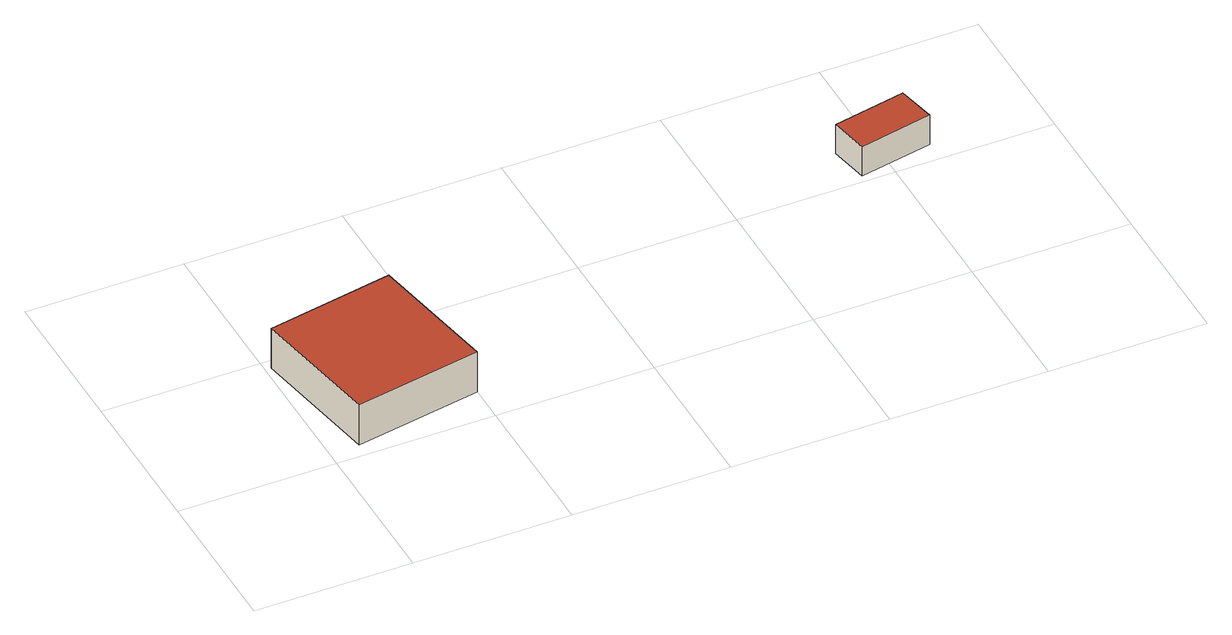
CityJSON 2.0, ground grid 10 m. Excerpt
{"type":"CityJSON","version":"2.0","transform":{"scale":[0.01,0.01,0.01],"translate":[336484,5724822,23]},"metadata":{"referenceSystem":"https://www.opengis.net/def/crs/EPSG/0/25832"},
"CityObjects":{
"building1":{"type":"Building","attributes":{"Geometrietyp2DReferenz":"3000","Gemeindeschluessel":"05170048","function":"31001_2723","roofType":"1000","measuredHeight":2.89},"address":[{"country":"Germany","locality":"Wesel","thoroughfareNumber":"13","thoroughfareName":"Schillwiese"}],"geometry":[{"type":"Solid","lod":"2","boundaries":[[[[0,1,2,3]],[[4,5,1,0]],[[6,7,5,4]],[[3,2,7,6]],[[4,0,3,6]],[[1,5,7,2]]]],"semantics":{"surfaces":[{"type":"WallSurface"},{"type":"RoofSurface"},{"type":"GroundSurface"}],"values":[[0,0,0,0,1,2]]}}]},
"building2":{"type":"Building","attributes":{"Geometrietyp2DReferenz":"3000","Gemeindeschluessel":"05170048","function":"31001_2463","roofType":"1000","measuredHeight":2.13},"address":[{"country":"Germany","locality":"Wesel","thoroughfareNumber":"13","thoroughfareName":"Schillwiese"}],"geometry":[{"type":"Solid","lod":"2","boundaries":[[[[8,9,10,11]],[[12,13,9,8]],[[14,15,13,12]],[[11,10,15,14]],[[12,8,11,14]],[[9,13,15,10]]]],"semantics":{"surfaces":[{"type":"WallSurface"},{"type":"RoofSurface"},{"type":"GroundSurface"}],"values":[[0,0,0,0,1,2]]}}]}
},
"vertices":[
[990,216,314],[990,216,24],[839,1060,24],[839,1060,314],[180,72,314],[180,72,24],[30,915,314],[30,915,24],
[3814,1049,218],[3814,1049,5],[4283,1142,5],[4283,1142,218],[3765,1297,218],[3765,1297,5],[4233,1390,218],[4233,1390,5]
]}
